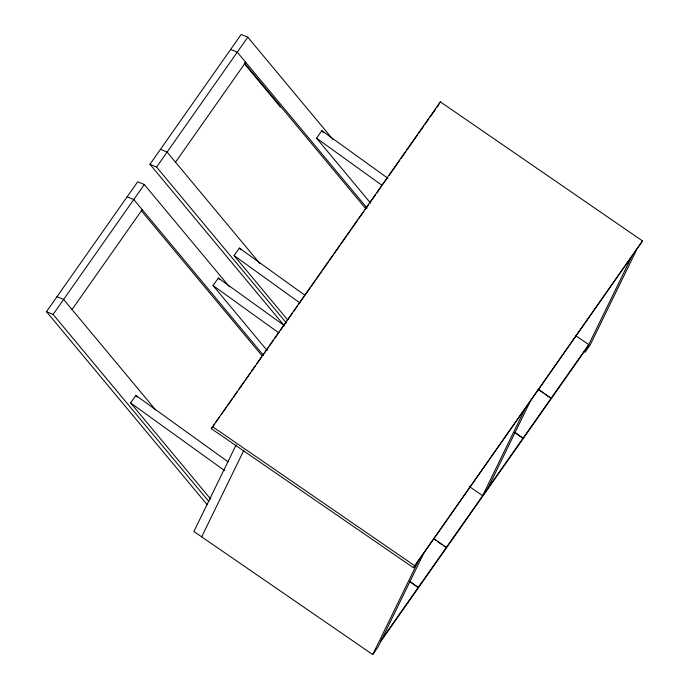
<?xml version="1.0" encoding="UTF-8"?>
<svg xmlns="http://www.w3.org/2000/svg" width="689" height="689" viewBox="0 0 689 689"><rect width="100%" height="100%" fill="white"/><g stroke="black" fill="none" stroke-linecap="round" stroke-linejoin="round"><path stroke-width="1.03" d="M211.299 428.644L440.349 101.86L642.527 240.952L413.469 567.736L211.299 428.644L214.391 424.243M236.129 444.896L193.893 531.503L372.74 654.55L378.003 647.057L423.993 552.759M201.67 536.852L243.906 450.253M440.349 101.86L436.852 107.484M413.469 567.736L642.527 240.952M372.74 654.55L418.731 560.243M524.854 409.145L482.636 495.71L469.338 486.563M487.898 488.217L530.117 401.653M551.045 398.302L538.255 389.035M630.969 258.048L584.978 352.355L590.24 344.862L636.231 250.555M207.182 504.701L46.473 311.678L137.679 181.801L144.302 184.54L229.463 286.831M283.885 325.174L149.961 164.318L241.167 34.45L247.79 37.189L332.951 139.479M208.991 501.67L53.096 314.417L144.302 184.54M286.383 322.969L156.584 167.065L247.79 37.189M72.035 309.542L142.192 209.645M175.523 162.191L245.68 62.286M210.765 499.189L130.617 402.927L135.879 395.434L228.18 461.897M267.168 350.546L213.056 285.547L218.318 278.055L284.497 325.708M287.537 319.748L234.105 255.576L239.367 248.083L304.676 295.107M370.656 203.195L316.544 138.188L321.806 130.695L387.985 178.348M215.623 422.486L219.335 417.207M221.186 414.563L226.13 407.526M227.361 405.769L232.305 398.724M233.545 396.967L237.249 391.688M239.109 389.052L244.052 382.007M245.284 380.25L250.228 373.214M251.468 371.449L255.171 366.169M257.023 363.534L261.355 357.376M262.587 355.61L268.15 347.695M269.382 345.938L273.094 340.659M274.945 338.015L279.269 331.857M280.509 330.1L286.073 322.176M287.304 320.419L292.248 313.383M293.488 311.617L297.192 306.338M298.432 304.581L303.987 296.666M305.227 294.901L310.171 287.864M311.402 286.107L315.114 280.828M316.346 279.062L321.909 271.147M323.15 269.382L328.093 262.345M329.325 260.588L333.037 255.309M334.268 253.552L339.832 245.628M341.064 243.872L346.007 236.827M347.247 235.07L350.951 229.79M352.191 228.033L357.755 220.11M358.986 218.353L363.93 211.316M365.17 209.551L368.873 204.271M370.114 202.514L375.669 194.599M376.909 192.834L381.852 185.797M383.084 184.041L386.796 178.761M389.268 175.239L399.775 160.279M401.007 158.522L405.95 151.485M407.19 149.72L417.689 134.76M418.929 133.003L423.873 125.966M425.104 124.209L428.816 118.93M430.048 117.164L435.612 109.25M381.775 639.314L588.75 344.612L575.461 335.465M380.75 641.425L587.726 346.722M230.643 49.436L237.266 52.175L367.065 208.087M160.485 149.332L167.1 152.08L259.822 263.439M149.961 164.318L156.584 167.065M127.155 196.787L133.778 199.526L263.577 355.438M56.998 296.692L63.621 299.431L155.645 409.964M46.473 311.678L53.096 314.417M538.083 389.388L543.268 392.954M544.99 394.142L550.175 397.708M515.372 432.563L522.977 438.264L514.339 432.322M433.45 538.264L446.239 547.531L443.647 545.748M434.139 539.211L435.87 540.4M437.601 541.588L441.916 544.56M212.324 426.534L414.502 565.626M409.705 581.197L418.171 587.493L409.533 581.55M316.544 138.188L381.852 185.22M234.105 255.576L299.414 302.6M213.056 285.547L278.365 332.572M130.617 402.927L224.657 470.647M321.806 130.695L323.175 132.348M244.233 62.716L365.609 208.5M245.318 64.887L280.423 107.053M239.367 248.083L240.737 249.728M218.318 278.055L219.688 279.7M141.434 210.894L262.121 355.851M135.879 395.434L137.249 397.079"/></g></svg>
